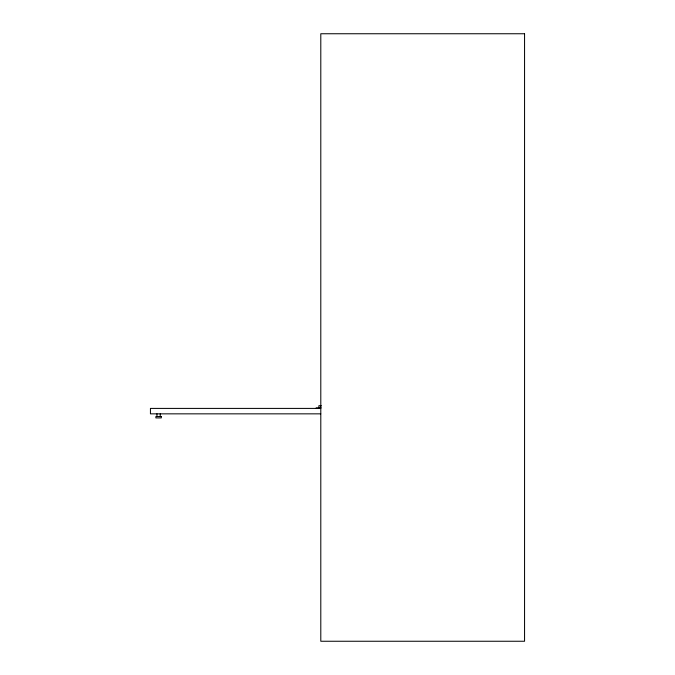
<?xml version="1.0" encoding="UTF-8"?>
<svg xmlns="http://www.w3.org/2000/svg" width="675" height="675" viewBox="0 0 675 675"><rect width="100%" height="100%" fill="white"/><g stroke="black" fill="none" stroke-linecap="round" stroke-linejoin="round"><path stroke-width="1.01" d="M321.249 405.692L318.887 405.692L318.887 408.341M321.005 407.869L316.17 407.869L316.17 408.409M320.735 408.409L150.441 408.409L150.441 413.843L320.735 413.843M320.617 405.692L320.617 407.869M160.22 413.843L160.22 416.559M156.963 413.843L156.963 416.559M524.559 33.75L320.794 33.75L320.794 641.25L524.559 641.25L524.559 33.75M161.308 416.559L155.874 416.559L155.874 417.918L161.308 417.918L161.308 416.559"/></g></svg>
